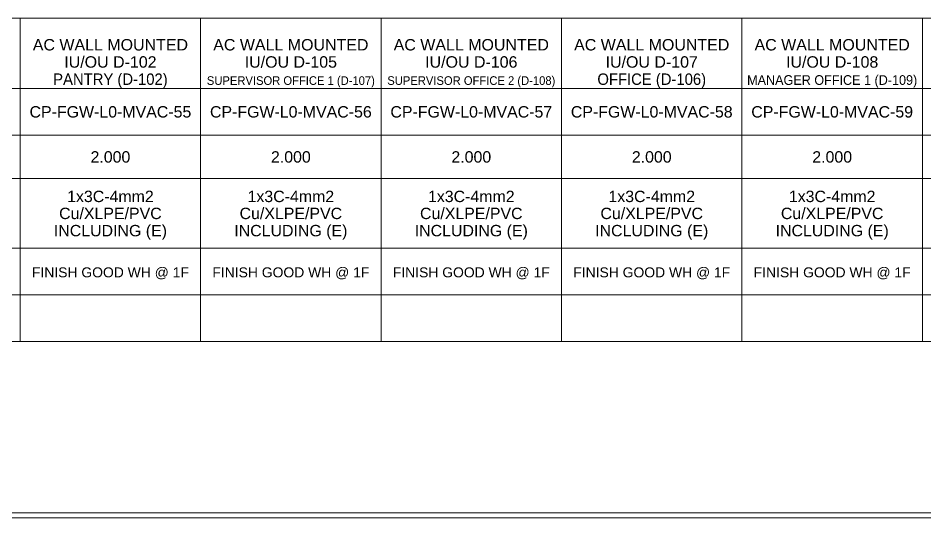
# Model space of a CAD drawing. Header units: millimetres. Extents: x -33055 to 42243, y -56860 to 24450.
# Drawn here: x -13365 to 4087, y -56699 to -47086 of the extents above; entities that cross this region are included whole.
import ezdxf
from ezdxf.enums import TextEntityAlignment as Align

# ---------------------------------------------------------------- set-up
doc = ezdxf.new("R2010")
doc.units = ezdxf.units.MM
for name, color, linetype in [('E-FRAME', 7, 'Continuous'), ('E-TABLE', 7, 'Continuous'), ('E-TEXT', 7, 'Continuous')]:
    doc.layers.add(name, color=color, linetype=linetype)
doc.styles.add('ARIAL', font='arial.ttf')

msp = doc.modelspace()

# ---------------------------------------------------------------- linework, layer by layer
at = {"layer": 'E-FRAME', "color": 7, "lineweight": 0}
for points in [[(-33055, 24450), (-33055, -56699), (37914, -56699), (37914, 24450), (-33055, 24450)], [(-32966, 24348), (-32966, -56602), (37813, -56602), (37813, 24348), (-32966, 24348)]]:
    msp.add_lwpolyline(points, dxfattribs=at)
at = {"layer": 'E-TABLE', "color": 7, "lineweight": 0}
for p, q in [((-32967, -47086), (35297, -47086)), ((-13326, -47086), (-13326, -53309)), ((-9853, -47086), (-9853, -53309)), ((-6380, -47086), (-6380, -53309)), ((-2907, -47086), (-2907, -53309)), ((566, -47086), (566, -53309)), ((4039, -47086), (4039, -53309)), ((-32967, -48440), (35297, -48440)), ((-32967, -49336), (35297, -49336)), ((-32967, -50173), (35297, -50173)), ((-32967, -51513), (35297, -51513)), ((-32967, -52409), (35297, -52409)), ((-32967, -53309), (35297, -53309))]:
    msp.add_line(p, q, dxfattribs=at)

# ---------------------------------------------------------------- texts
at = {"layer": 'E-TEXT', "color": 7, "style": 'ARIAL'}
for s, height, p in [('AC WALL MOUNTED', 220, (-11589, -47708)), ('AC WALL MOUNTED', 220, (-8116, -47708)), ('AC WALL MOUNTED', 220, (-4643, -47708)), ('AC WALL MOUNTED', 220, (-1170, -47708)), ('AC WALL MOUNTED', 220, (2303, -47708)), ('IU/OU D-102', 220, (-11589, -48039)), ('IU/OU D-105', 220, (-8116, -48039)), ('IU/OU D-106', 220, (-4643, -48039)), ('IU/OU D-107', 220, (-1170, -48039)), ('IU/OU D-108', 220, (2303, -48039)), ('CP-FGW-L0-MVAC-55', 219.24, (-11589, -48998)), ('CP-FGW-L0-MVAC-56', 219.24, (-8116, -48998)), ('CP-FGW-L0-MVAC-57', 219.24, (-4643, -48998)), ('CP-FGW-L0-MVAC-58', 219.24, (-1170, -48998)), ('CP-FGW-L0-MVAC-59', 219.24, (2303, -48998)), ('2.000', 219.2, (-11589, -49865)), ('2.000', 219.2, (-8116, -49865)), ('2.000', 219.2, (-4643, -49865)), ('2.000', 219.2, (-1170, -49865)), ('2.000', 219.2, (2303, -49865)), ('1x3C-4mm2', 219.2, (-11589, -50625)), ('1x3C-4mm2', 219.2, (-8116, -50625)), ('1x3C-4mm2', 219.2, (-4643, -50625)), ('1x3C-4mm2', 219.2, (-1170, -50625)), ('1x3C-4mm2', 219.2, (2303, -50625)), ('Cu/XLPE/PVC', 219.24, (-11589, -50952)), ('Cu/XLPE/PVC', 219.24, (-8116, -50952)), ('Cu/XLPE/PVC', 219.24, (-4643, -50952)), ('Cu/XLPE/PVC', 219.24, (-1170, -50952)), ('Cu/XLPE/PVC', 219.24, (2303, -50952)), ('INCLUDING (E)', 219.24, (-11589, -51283)), ('INCLUDING (E)', 219.24, (-8116, -51283)), ('INCLUDING (E)', 219.24, (-4643, -51283)), ('INCLUDING (E)', 219.24, (-1170, -51283)), ('INCLUDING (E)', 219.24, (2303, -51283)), ('FINISH GOOD WH @ 1F', 191.53, (-11589, -52072)), ('FINISH GOOD WH @ 1F', 191.53, (-8116, -52072)), ('FINISH GOOD WH @ 1F', 191.53, (-4643, -52072)), ('FINISH GOOD WH @ 1F', 191.53, (-1170, -52072)), ('FINISH GOOD WH @ 1F', 191.53, (2303, -52072))]:
    msp.add_text(s, height=height, dxfattribs=at).set_placement(p, align=Align.CENTER)
at = {"layer": 'E-TEXT', "color": 7, "style": 'ARIAL', "width": 0.928347}
for s, height, p in [('PANTRY (D-102)', 220, (-11589, -48370)), ('OFFICE (D-106)', 220, (-1170, -48370)), ('SUPERVISOR OFFICE 1 (D-107)', 166.23, (-8116, -48370)), ('SUPERVISOR OFFICE 2 (D-108)', 166.23, (-4643, -48370)), ('MANAGER OFFICE 1 (D-109)', 187.01, (2303, -48370))]:
    msp.add_text(s, height=height, dxfattribs=at).set_placement(p, align=Align.CENTER)

doc.saveas('drawing.dxf')
